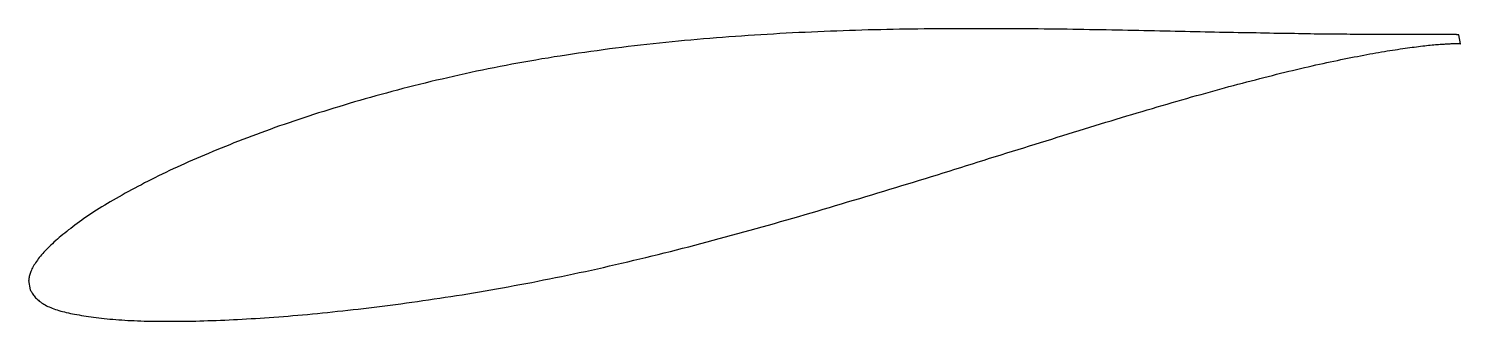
# Model space of a CAD drawing. Header units: metres. Extents: x -36 to 73, y -9 to 14.
import ezdxf

# ---------------------------------------------------------------- set-up
doc = ezdxf.new("R2010")
doc.units = ezdxf.units.M

msp = doc.modelspace()

# ---------------------------------------------------------------- linework, layer by layer
msp.add_lwpolyline([(73.06, 13.04), (73.06, 13.04), (73.05, 13.04), (73.04, 13.04), (73.03, 13.04), (73.01, 13.04), (72.98, 13.04), (72.96, 13.04), (72.92, 13.04), (72.89, 13.05), (72.85, 13.05), (72.8, 13.05), (72.75, 13.05), (72.7, 13.05), (72.64, 13.05), (72.58, 13.05), (72.51, 13.05), (72.44, 13.05), (72.37, 13.06), (72.29, 13.06), (72.2, 13.06), (72.12, 13.06), (72.02, 13.06), (71.93, 13.06), (71.83, 13.06), (71.72, 13.06), (71.62, 13.06), (71.5, 13.06), (71.39, 13.06), (71.27, 13.06), (71.14, 13.06), (71.01, 13.06), (70.88, 13.06), (70.74, 13.06), (70.6, 13.06), (70.46, 13.06), (70.31, 13.06), (70.15, 13.06), (69.99, 13.06), (69.83, 13.05), (69.67, 13.05), (69.5, 13.05), (69.32, 13.05), (69.15, 13.05), (68.96, 13.05), (68.78, 13.05), (68.59, 13.05), (68.39, 13.05), (68.2, 13.05), (68, 13.05), (67.79, 13.05), (67.58, 13.05), (67.37, 13.05), (67.15, 13.05), (66.93, 13.05), (66.7, 13.05), (66.48, 13.06), (66.24, 13.06), (66.01, 13.06), (65.77, 13.06), (65.52, 13.06), (65.28, 13.06), (65.03, 13.06), (64.77, 13.06), (64.51, 13.07), (64.25, 13.07), (63.98, 13.07), (63.71, 13.07), (63.44, 13.08), (63.16, 13.08), (62.88, 13.08), (62.6, 13.09), (62.31, 13.09), (62.02, 13.09), (61.73, 13.1), (61.43, 13.1), (61.13, 13.11), (60.82, 13.11), (60.52, 13.12), (60.21, 13.12), (59.89, 13.12), (59.57, 13.13), (59.25, 13.14), (58.93, 13.14), (58.6, 13.15), (58.27, 13.15), (57.93, 13.16), (57.6, 13.17), (57.26, 13.17), (56.91, 13.18), (56.57, 13.18), (56.22, 13.19), (55.86, 13.2), (55.51, 13.21), (55.15, 13.21), (54.79, 13.22), (54.42, 13.23), (54.06, 13.24), (53.69, 13.24), (53.31, 13.25), (52.94, 13.26), (52.56, 13.27), (52.18, 13.28), (51.79, 13.28), (51.41, 13.29), (51.02, 13.3), (50.62, 13.31), (50.23, 13.32), (49.83, 13.33), (49.43, 13.33), (49.03, 13.34), (48.63, 13.35), (48.22, 13.36), (47.81, 13.37), (47.4, 13.38), (46.98, 13.38), (46.57, 13.39), (46.15, 13.4), (45.73, 13.41), (45.31, 13.41), (44.88, 13.42), (44.45, 13.43), (44.02, 13.44), (43.59, 13.44), (43.16, 13.45), (42.72, 13.45), (42.29, 13.46), (41.85, 13.47), (41.41, 13.47), (40.96, 13.48), (40.52, 13.48), (40.07, 13.48), (39.62, 13.49), (39.17, 13.49), (38.72, 13.49), (38.27, 13.5), (37.82, 13.5), (37.36, 13.5), (36.9, 13.5), (36.44, 13.5), (35.98, 13.5), (35.52, 13.5), (35.06, 13.5), (34.59, 13.5), (34.13, 13.49), (33.66, 13.49), (33.19, 13.49), (32.72, 13.48), (32.25, 13.48), (31.78, 13.47), (31.31, 13.47), (30.84, 13.46), (30.36, 13.45), (29.89, 13.44), (29.41, 13.43), (28.94, 13.42), (28.46, 13.41), (27.98, 13.4), (27.5, 13.38), (27.02, 13.37), (26.54, 13.35), (26.06, 13.34), (25.58, 13.32), (25.1, 13.3), (24.62, 13.28), (24.13, 13.26), (23.65, 13.24), (23.17, 13.22), (22.68, 13.2), (22.2, 13.17), (21.71, 13.15), (21.23, 13.12), (20.75, 13.09), (20.26, 13.06), (19.78, 13.04), (19.29, 13), (18.81, 12.97), (18.32, 12.94), (17.84, 12.91), (17.35, 12.87), (16.87, 12.83), (16.39, 12.8), (15.9, 12.76), (15.42, 12.72), (14.93, 12.67), (14.45, 12.63), (13.97, 12.59), (13.49, 12.54), (13.01, 12.49), (12.53, 12.45), (12.04, 12.4), (11.57, 12.35), (11.09, 12.29), (10.61, 12.24), (10.13, 12.18), (9.65, 12.13), (9.18, 12.07), (8.7, 12.01), (8.23, 11.95), (7.75, 11.89), (7.28, 11.82), (6.81, 11.76), (6.34, 11.69), (5.87, 11.62), (5.4, 11.56), (4.94, 11.48), (4.47, 11.41), (4, 11.34), (3.54, 11.26), (3.08, 11.19), (2.62, 11.11), (2.16, 11.03), (1.7, 10.95), (1.24, 10.86), (0.79, 10.78), (0.34, 10.69), (-0.12, 10.61), (-0.57, 10.52), (-1.02, 10.43), (-1.46, 10.34), (-1.91, 10.25), (-2.35, 10.15), (-2.79, 10.06), (-3.23, 9.96), (-3.67, 9.86), (-4.11, 9.76), (-4.55, 9.66), (-4.98, 9.56), (-5.41, 9.46), (-5.84, 9.35), (-6.27, 9.25), (-6.69, 9.14), (-7.11, 9.03), (-7.54, 8.93), (-7.95, 8.82), (-8.37, 8.71), (-8.79, 8.59), (-9.2, 8.48), (-9.61, 8.37), (-10.02, 8.25), (-10.42, 8.14), (-10.83, 8.02), (-11.23, 7.91), (-11.63, 7.79), (-12.02, 7.67), (-12.42, 7.55), (-12.81, 7.43), (-13.2, 7.31), (-13.58, 7.19), (-13.97, 7.07), (-14.35, 6.95), (-14.73, 6.83), (-15.11, 6.7), (-15.48, 6.58), (-15.85, 6.45), (-16.22, 6.33), (-16.59, 6.2), (-16.95, 6.08), (-17.31, 5.95), (-17.67, 5.82), (-18.02, 5.69), (-18.37, 5.56), (-18.72, 5.44), (-19.07, 5.31), (-19.41, 5.18), (-19.75, 5.05), (-20.09, 4.92), (-20.43, 4.79), (-20.76, 4.65), (-21.09, 4.52), (-21.41, 4.39), (-21.73, 4.26), (-22.05, 4.13), (-22.37, 3.99), (-22.68, 3.86), (-22.99, 3.73), (-23.3, 3.6), (-23.6, 3.46), (-23.9, 3.33), (-24.2, 3.2), (-24.49, 3.07), (-24.78, 2.93), (-25.07, 2.8), (-25.35, 2.67), (-25.63, 2.53), (-25.91, 2.4), (-26.19, 2.27), (-26.46, 2.13), (-26.72, 2), (-26.99, 1.87), (-27.25, 1.74), (-27.5, 1.6), (-27.76, 1.47), (-28, 1.34), (-28.25, 1.21), (-28.49, 1.08), (-28.73, 0.95), (-28.97, 0.81), (-29.2, 0.68), (-29.43, 0.55), (-29.65, 0.42), (-29.87, 0.29), (-30.09, 0.16), (-30.3, 0.04), (-30.51, -0.09), (-30.72, -0.22), (-30.92, -0.35), (-31.12, -0.48), (-31.31, -0.61), (-31.5, -0.73), (-31.69, -0.86), (-31.88, -0.99), (-32.05, -1.11), (-32.23, -1.24), (-32.4, -1.36), (-32.57, -1.48), (-32.73, -1.61), (-32.89, -1.73), (-33.05, -1.85), (-33.2, -1.97), (-33.35, -2.09), (-33.5, -2.21), (-33.64, -2.33), (-33.78, -2.44), (-33.91, -2.56), (-34.04, -2.67), (-34.17, -2.79), (-34.29, -2.9), (-34.4, -3.01), (-34.52, -3.12), (-34.63, -3.23), (-34.73, -3.34), (-34.84, -3.44), (-34.94, -3.55), (-35.03, -3.65), (-35.12, -3.76), (-35.21, -3.86), (-35.29, -3.96), (-35.37, -4.06), (-35.44, -4.16), (-35.51, -4.26), (-35.58, -4.36), (-35.64, -4.46), (-35.7, -4.55), (-35.75, -4.65), (-35.8, -4.74), (-35.85, -4.83), (-35.89, -4.92), (-35.93, -5.01), (-35.96, -5.09), (-35.99, -5.18), (-36.02, -5.26), (-36.04, -5.34), (-36.06, -5.41), (-36.07, -5.48), (-36.08, -5.55), (-36.09, -5.61), (-36.1, -5.66), (-36.1, -5.7), (-36.11, -5.72), (-35.99, -6.42), (-35.98, -6.43), (-35.97, -6.44), (-35.96, -6.47), (-35.94, -6.5), (-35.91, -6.55), (-35.87, -6.61), (-35.84, -6.68), (-35.79, -6.75), (-35.74, -6.82), (-35.69, -6.88), (-35.63, -6.95), (-35.57, -7.02), (-35.51, -7.09), (-35.44, -7.15), (-35.36, -7.22), (-35.29, -7.28), (-35.21, -7.34), (-35.12, -7.4), (-35.03, -7.46), (-34.94, -7.52), (-34.84, -7.57), (-34.74, -7.63), (-34.64, -7.68), (-34.53, -7.73), (-34.42, -7.78), (-34.3, -7.82), (-34.18, -7.87), (-34.05, -7.91), (-33.93, -7.95), (-33.79, -8), (-33.66, -8.04), (-33.52, -8.07), (-33.37, -8.11), (-33.23, -8.15), (-33.07, -8.18), (-32.92, -8.22), (-32.76, -8.25), (-32.6, -8.28), (-32.43, -8.31), (-32.26, -8.34), (-32.08, -8.37), (-31.9, -8.4), (-31.72, -8.43), (-31.53, -8.46), (-31.34, -8.48), (-31.15, -8.51), (-30.95, -8.54), (-30.75, -8.56), (-30.54, -8.58), (-30.33, -8.61), (-30.12, -8.63), (-29.9, -8.65), (-29.68, -8.67), (-29.46, -8.68), (-29.23, -8.7), (-29, -8.72), (-28.77, -8.73), (-28.53, -8.75), (-28.29, -8.76), (-28.04, -8.77), (-27.79, -8.78), (-27.54, -8.79), (-27.28, -8.8), (-27.02, -8.8), (-26.76, -8.81), (-26.49, -8.81), (-26.23, -8.82), (-25.95, -8.82), (-25.68, -8.82), (-25.4, -8.82), (-25.11, -8.82), (-24.83, -8.82), (-24.54, -8.82), (-24.24, -8.82), (-23.95, -8.81), (-23.65, -8.81), (-23.35, -8.8), (-23.04, -8.79), (-22.73, -8.78), (-22.42, -8.77), (-22.1, -8.76), (-21.78, -8.75), (-21.46, -8.74), (-21.14, -8.73), (-20.81, -8.71), (-20.48, -8.69), (-20.15, -8.68), (-19.81, -8.66), (-19.47, -8.64), (-19.13, -8.62), (-18.79, -8.6), (-18.44, -8.58), (-18.09, -8.55), (-17.74, -8.53), (-17.38, -8.5), (-17.02, -8.48), (-16.66, -8.45), (-16.3, -8.42), (-15.93, -8.39), (-15.56, -8.36), (-15.19, -8.32), (-14.82, -8.29), (-14.44, -8.25), (-14.06, -8.22), (-13.68, -8.18), (-13.29, -8.14), (-12.91, -8.1), (-12.52, -8.06), (-12.13, -8.02), (-11.74, -7.98), (-11.34, -7.93), (-10.94, -7.89), (-10.54, -7.84), (-10.14, -7.79), (-9.74, -7.74), (-9.33, -7.69), (-8.92, -7.64), (-8.51, -7.59), (-8.1, -7.53), (-7.69, -7.48), (-7.27, -7.42), (-6.85, -7.36), (-6.43, -7.3), (-6.01, -7.24), (-5.59, -7.18), (-5.16, -7.12), (-4.73, -7.06), (-4.31, -6.99), (-3.88, -6.93), (-3.44, -6.86), (-3.01, -6.79), (-2.58, -6.72), (-2.14, -6.65), (-1.7, -6.57), (-1.26, -6.5), (-0.82, -6.42), (-0.38, -6.35), (0.07, -6.27), (0.51, -6.19), (0.96, -6.1), (1.4, -6.02), (1.85, -5.94), (2.3, -5.85), (2.75, -5.76), (3.2, -5.67), (3.66, -5.58), (4.11, -5.49), (4.56, -5.4), (5.02, -5.3), (5.48, -5.21), (5.93, -5.11), (6.39, -5.01), (6.85, -4.91), (7.31, -4.81), (7.77, -4.71), (8.23, -4.6), (8.69, -4.49), (9.16, -4.39), (9.62, -4.28), (10.08, -4.17), (10.55, -4.06), (11.01, -3.95), (11.48, -3.83), (11.94, -3.72), (12.41, -3.6), (12.88, -3.49), (13.34, -3.37), (13.81, -3.25), (14.28, -3.13), (14.74, -3.01), (15.21, -2.89), (15.68, -2.76), (16.15, -2.64), (16.61, -2.51), (17.08, -2.39), (17.55, -2.26), (18.02, -2.13), (18.49, -2), (18.96, -1.87), (19.42, -1.75), (19.89, -1.61), (20.36, -1.48), (20.83, -1.35), (21.29, -1.22), (21.76, -1.08), (22.23, -0.95), (22.69, -0.82), (23.16, -0.68), (23.62, -0.55), (24.09, -0.41), (24.55, -0.27), (25.02, -0.14), (25.48, 0), (25.95, 0.14), (26.41, 0.28), (26.87, 0.41), (27.33, 0.55), (27.79, 0.69), (28.25, 0.83), (28.71, 0.97), (29.17, 1.11), (29.63, 1.25), (30.08, 1.39), (30.54, 1.53), (31, 1.66), (31.45, 1.8), (31.9, 1.94), (32.36, 2.08), (32.81, 2.22), (33.26, 2.36), (33.71, 2.5), (34.15, 2.64), (34.6, 2.78), (35.05, 2.92), (35.49, 3.06), (35.93, 3.2), (36.37, 3.33), (36.82, 3.47), (37.25, 3.61), (37.69, 3.74), (38.13, 3.88), (38.56, 4.02), (39, 4.15), (39.43, 4.29), (39.86, 4.42), (40.29, 4.56), (40.72, 4.69), (41.14, 4.82), (41.57, 4.95), (41.99, 5.08), (42.41, 5.22), (42.83, 5.34), (43.25, 5.47), (43.66, 5.6), (44.08, 5.73), (44.49, 5.86), (44.9, 5.98), (45.31, 6.11), (45.71, 6.23), (46.12, 6.36), (46.52, 6.48), (46.92, 6.6), (47.32, 6.72), (47.72, 6.84), (48.11, 6.96), (48.5, 7.07), (48.89, 7.19), (49.28, 7.3), (49.67, 7.42), (50.05, 7.53), (50.43, 7.64), (50.81, 7.75), (51.19, 7.86), (51.56, 7.97), (51.93, 8.08), (52.3, 8.18), (52.67, 8.29), (53.03, 8.39), (53.39, 8.49), (53.75, 8.59), (54.11, 8.69), (54.47, 8.79), (54.82, 8.89), (55.17, 8.98), (55.51, 9.08), (55.86, 9.17), (56.2, 9.26), (56.54, 9.35), (56.87, 9.44), (57.21, 9.53), (57.54, 9.61), (57.87, 9.69), (58.19, 9.78), (58.51, 9.86), (58.83, 9.94), (59.15, 10.02), (59.46, 10.1), (59.77, 10.17), (60.08, 10.25), (60.38, 10.32), (60.68, 10.39), (60.98, 10.46), (61.28, 10.53), (61.57, 10.6), (61.86, 10.66), (62.14, 10.73), (62.43, 10.79), (62.71, 10.85), (62.98, 10.91), (63.25, 10.97), (63.52, 11.03), (63.79, 11.08), (64.05, 11.14), (64.31, 11.19), (64.57, 11.24), (64.82, 11.3), (65.07, 11.34), (65.32, 11.39), (65.56, 11.44), (65.8, 11.48), (66.04, 11.53), (66.27, 11.57), (66.5, 11.61), (66.72, 11.65), (66.94, 11.69), (67.16, 11.73), (67.38, 11.76), (67.59, 11.8), (67.8, 11.83), (68, 11.86), (68.2, 11.89), (68.39, 11.92), (68.59, 11.95), (68.78, 11.98), (68.96, 12.01), (69.14, 12.03), (69.32, 12.06), (69.49, 12.08), (69.66, 12.1), (69.83, 12.12), (69.99, 12.14), (70.15, 12.16), (70.31, 12.18), (70.46, 12.2), (70.6, 12.21), (70.75, 12.23), (70.88, 12.24), (71.02, 12.26), (71.15, 12.27), (71.28, 12.28), (71.4, 12.29), (71.52, 12.3), (71.64, 12.31), (71.75, 12.32), (71.85, 12.32), (71.96, 12.33), (72.05, 12.34), (72.15, 12.34), (72.24, 12.35), (72.33, 12.35), (72.41, 12.35), (72.49, 12.36), (72.56, 12.36), (72.63, 12.36), (72.7, 12.36), (72.76, 12.36), (72.82, 12.37), (72.87, 12.37), (72.92, 12.36), (72.97, 12.36), (73.01, 12.36), (73.04, 12.36), (73.07, 12.36), (73.1, 12.36), (73.13, 12.36), (73.15, 12.36), (73.16, 12.36), (73.17, 12.35), (73.18, 12.35), (73.18, 12.35)], close=True)

doc.saveas('drawing.dxf')
